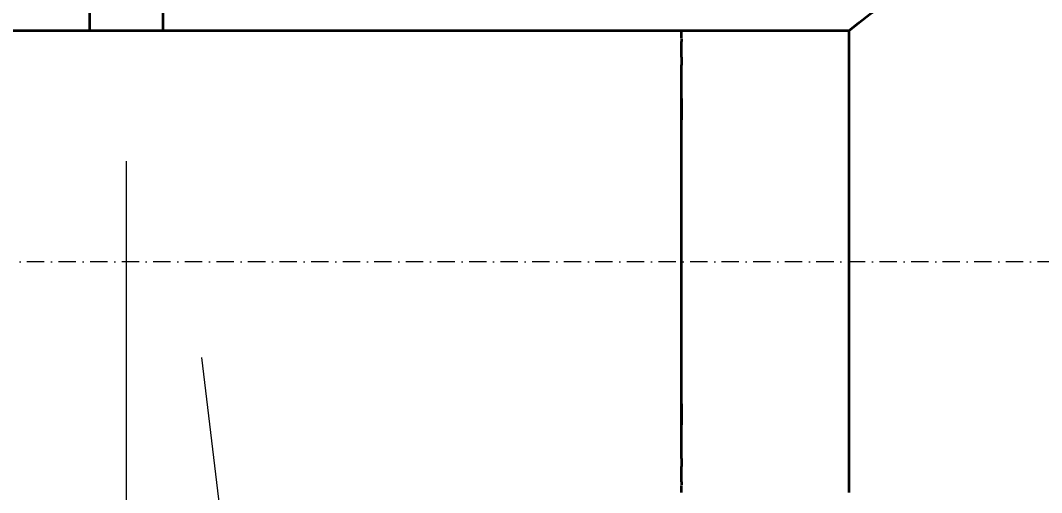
# Model space of a CAD drawing. Header units: millimetres. Extents: x -11989 to -4071, y -1478 to 4600.
# Drawn here: x -8959.5 to -8665.2, y 533.5 to 669.5 of the extents above; entities that cross this region are included whole.
import ezdxf

# ---------------------------------------------------------------- set-up
doc = ezdxf.new("R2010")
doc.units = ezdxf.units.MM
doc.linetypes.add('ADSK_Осевая', pattern=[9, 5, -2, 0, -2])
for name, color, linetype, lineweight in [('A-ANNO-DIMS', 7, 'Continuous', 9), ('A-ANNO-DIMS-25', 7, 'Continuous', 9), ('P-PIPE', 7, 'Continuous', 35), ('P-PIPE-IDEN', 7, 'Continuous', 20)]:
    doc.layers.add(name, color=color, linetype=linetype, lineweight=lineweight)
doc.layers.add('A-DETL-CNTR', color=7, linetype='ADSK_Осевая', lineweight=20, true_color=0xff8000)
doc.styles.add('Arial_I_1', font='arial.ttf', dxfattribs={"width": 0.9, "height": 62.5})
doc.dimstyles.new('2_5mm_GOST_Type_AU_BF0_9_K_Диагональ__2_мм', dxfattribs={"dimscale": 304.8, "dimtxt": 63.766212, "dimasz": 0.164042, "dimexe": 0.123031, "dimexo": 0.123031, "dimgap": 0.024606, "dimtad": 1, "dimdec": 0, "dimzin": 0, "dimdsep": 46, "dimtxsty": 'Arial_I_1', "dimblk1": 'OBLIQUE', "dimblk2": 'OBLIQUE', "dimsah": 1, "dimcen": 0.09, "dimdle": 0.123031, "dimazin": 2, "dimtfac": 1, "dimtdec": 4, "dimtix": 1, "dimtmove": 0, "dimatfit": 3, "dimfxl": 1, "dimtvp": 1, "dimtfill": 1, "dimtolj": 1, "dimtzin": 0, "dimarcsym": 2})

# ---------------------------------------------------------------- blocks, each defined once
blk = doc.blocks.new('Кран шаровый Ду 125 с Редуктором под приварку запорнорегулирующий - Кран шаровый Ду 125 с Редуктором под приварку запорнорегулирующий-21210059-Разрез 4')
at = {"layer": 'P-PIPE', "color": 1, "true_color": 0xff0000}
for p, q in [((-8720.78, 666.5), (-8768.99, 666.5)), ((-8768.99, 664.47), (-8768.99, 666.5)), ((-8720.78, 666.5), (-8720.78, 533.5)), ((-8768.99, 658.98), (-8768.99, 663.43)), ((-8768.99, 543.29), (-8768.99, 656.71)), ((-8768.99, 536.57), (-8768.99, 541.02)), ((-8768.99, 533.5), (-8768.99, 535.53))]:
    blk.add_line(p, q, dxfattribs=at)
at = {"layer": 'P-PIPE', "color": 1, "true_color": 0xff0000, "flags": 128}
blk.add_lwpolyline([(-8720.78, 666.5), (-8717.79, 668.98), (-8714.7, 671.34), (-8711.51, 673.57), (-8708.25, 675.68), (-8704.9, 677.65), (-8703.31, 678.5)], dxfattribs=at)
blk = doc.blocks.new('Закладная прямая СГК _с перкинсом_ - Закладная прямая СГК _с перкинсом_-V27-Разрез 4')
at = {"layer": 'P-PIPE'}
for p, q in [((-8939.64, 766.5), (-8939.64, 666.5)), ((-8918.34, 666.5), (-8918.34, 766.5)), ((-8928.99, 666.5), (-8939.64, 666.5)), ((-8918.34, 666.5), (-8928.99, 666.5))]:
    blk.add_line(p, q, dxfattribs=at)
blk = doc.blocks.new('DIMBLOCK2-Разрез 4')
at = {"layer": 'A-ANNO-DIMS-25', "color": 150, "true_color": 0x0080ff}
for p, q in [((-8928.99, 306.73), (-8928.99, 629)), ((-9078.99, 306.73), (-9078.99, 446.5)), ((-9078.99, 306.73), (-8928.99, 306.73)), ((-9078.99, 306.73), (-9078.99, 269.23)), ((-8928.99, 306.73), (-8928.99, 269.23))]:
    blk.add_line(p, q, dxfattribs=at)
at = {"layer": 'A-ANNO-DIMS-25', "color": 150, "lineweight": 40, "true_color": 0x0080ff}
for p, q in [((-9078.99, 306.73), (-9053.99, 331.73)), ((-8928.99, 306.73), (-8903.99, 331.73)), ((-9078.99, 306.73), (-9103.99, 281.73)), ((-8928.99, 306.73), (-8953.99, 281.73))]:
    blk.add_line(p, q, dxfattribs=at)
at = {"layer": 'A-ANNO-DIMS-25', "color": 0, "insert": (-9068.74, 394.39), "char_height": 62.5, "width": 155.3934, "attachment_point": 1, "line_spacing_factor": 0.941778, "style": 'Arial_I_1', "bg_fill": 3, "box_fill_scale": 1.25, "bg_fill_color": 256, "bg_fill_true_color": 13158600, "bg_fill_transparency": 0}
blk.add_mtext('150', dxfattribs=at)
blk = doc.blocks.new('_Oblique')
at = {"color": 0, "linetype": 'ByBlock', "lineweight": -2}
blk.add_line((-0.5, -0.5), (0.5, 0.5), dxfattribs=at)
blk = doc.blocks.new('DIMBLOCK3-Разрез 4')
at = {"layer": 'A-ANNO-DIMS-25', "color": 150, "true_color": 0x0080ff}
for p, q in [((-8928.99, 306.73), (-8928.99, 629)), ((-8603.99, 306.73), (-8603.99, 450.37)), ((-8928.99, 306.73), (-8603.99, 306.73)), ((-8928.99, 306.73), (-8928.99, 269.23)), ((-8603.99, 306.73), (-8603.99, 269.23))]:
    blk.add_line(p, q, dxfattribs=at)
at = {"layer": 'A-ANNO-DIMS-25', "color": 150, "lineweight": 40, "true_color": 0x0080ff}
for p, q in [((-8928.99, 306.73), (-8903.99, 331.73)), ((-8603.99, 306.73), (-8578.99, 331.73)), ((-8928.99, 306.73), (-8953.99, 281.73)), ((-8603.99, 306.73), (-8628.99, 281.73))]:
    blk.add_line(p, q, dxfattribs=at)
at = {"layer": 'A-ANNO-DIMS-25', "color": 0, "insert": (-8831.24, 394.39), "char_height": 62.5, "width": 155.3934, "attachment_point": 1, "line_spacing_factor": 0.941778, "style": 'Arial_I_1', "bg_fill": 3, "box_fill_scale": 1.25, "bg_fill_color": 256, "bg_fill_true_color": 13158600, "bg_fill_transparency": 0}
blk.add_mtext('325', dxfattribs=at)

msp = doc.modelspace()

# ---------------------------------------------------------------- linework, layer by layer
at = {"layer": 'A-DETL-CNTR'}
msp.add_line((-6714.03, 600), (-9239.01, 600), dxfattribs=at)
at = {"layer": 'P-PIPE', "color": 1, "true_color": 0xff0000}
msp.add_line((-8768.99, 666.5), (-9071.52, 666.5), dxfattribs=at)
for start_param, end_param in [(0.261799, 0.305588), (0.47981, 0.549947), (0.785398, 1.570796), (1.570796, 2.356194), (2.591646, 2.661782), (2.836004, 2.879793)]:
    msp.add_ellipse((-8768.99, 600), major_axis=(0, 66.5), ratio=0.000914, start_param=start_param, end_param=end_param, dxfattribs=at)

# ---------------------------------------------------------------- block references
at = {"layer": 'P-PIPE'}
msp.add_blockref('Закладная прямая СГК _с перкинсом_ - Закладная прямая СГК _с перкинсом_-V27-Разрез 4', (0, 0), dxfattribs=at)
at = {"layer": 'P-PIPE', "color": 1, "true_color": 0xff0000}
msp.add_blockref('Кран шаровый Ду 125 с Редуктором под приварку запорнорегулирующий - Кран шаровый Ду 125 с Редуктором под приварку запорнорегулирующий-21210059-Разрез 4', (0, 0), dxfattribs=at)

# ---------------------------------------------------------------- next in the draw order: dimensions: what is measured, and where the dimension line sits
at = {"layer": 'A-ANNO-DIMS', "color": 150, "true_color": 0x0080ff}
dim = msp.add_linear_dim(base=(-8928.99, 306.73), p1=(-9078.99, 484), p2=(-8928.99, 666.5), dimstyle='2_5mm_GOST_Type_AU_BF0_9_K_Диагональ__2_мм', override={"dimpost": '<>', "dimfxl": 236.233465}, dxfattribs=at)
dim.commit()
dim.dimension.update_dxf_attribs({"geometry": 'DIMBLOCK2-Разрез 4', "text_midpoint": (-9003.99, 346.14)})

# ---------------------------------------------------------------- next in the draw order: dimensions: what is measured, and where the dimension line sits
dim = msp.add_linear_dim(base=(-8603.99, 306.73), p1=(-8928.99, 666.5), p2=(-8603.99, 487.87), dimstyle='2_5mm_GOST_Type_AU_BF0_9_K_Диагональ__2_мм', override={"dimpost": '<>', "dimfxl": 370.857566}, dxfattribs=at)
dim.commit()
dim.dimension.update_dxf_attribs({"geometry": 'DIMBLOCK3-Разрез 4', "text_midpoint": (-8766.49, 346.14)})

# ---------------------------------------------------------------- next in the draw order: linework, layer by layer
at = {"layer": 'P-PIPE-IDEN'}
msp.add_line((-8907.36, 572.43), (-8855.22, 139.26), dxfattribs=at)

doc.saveas('drawing.dxf')
